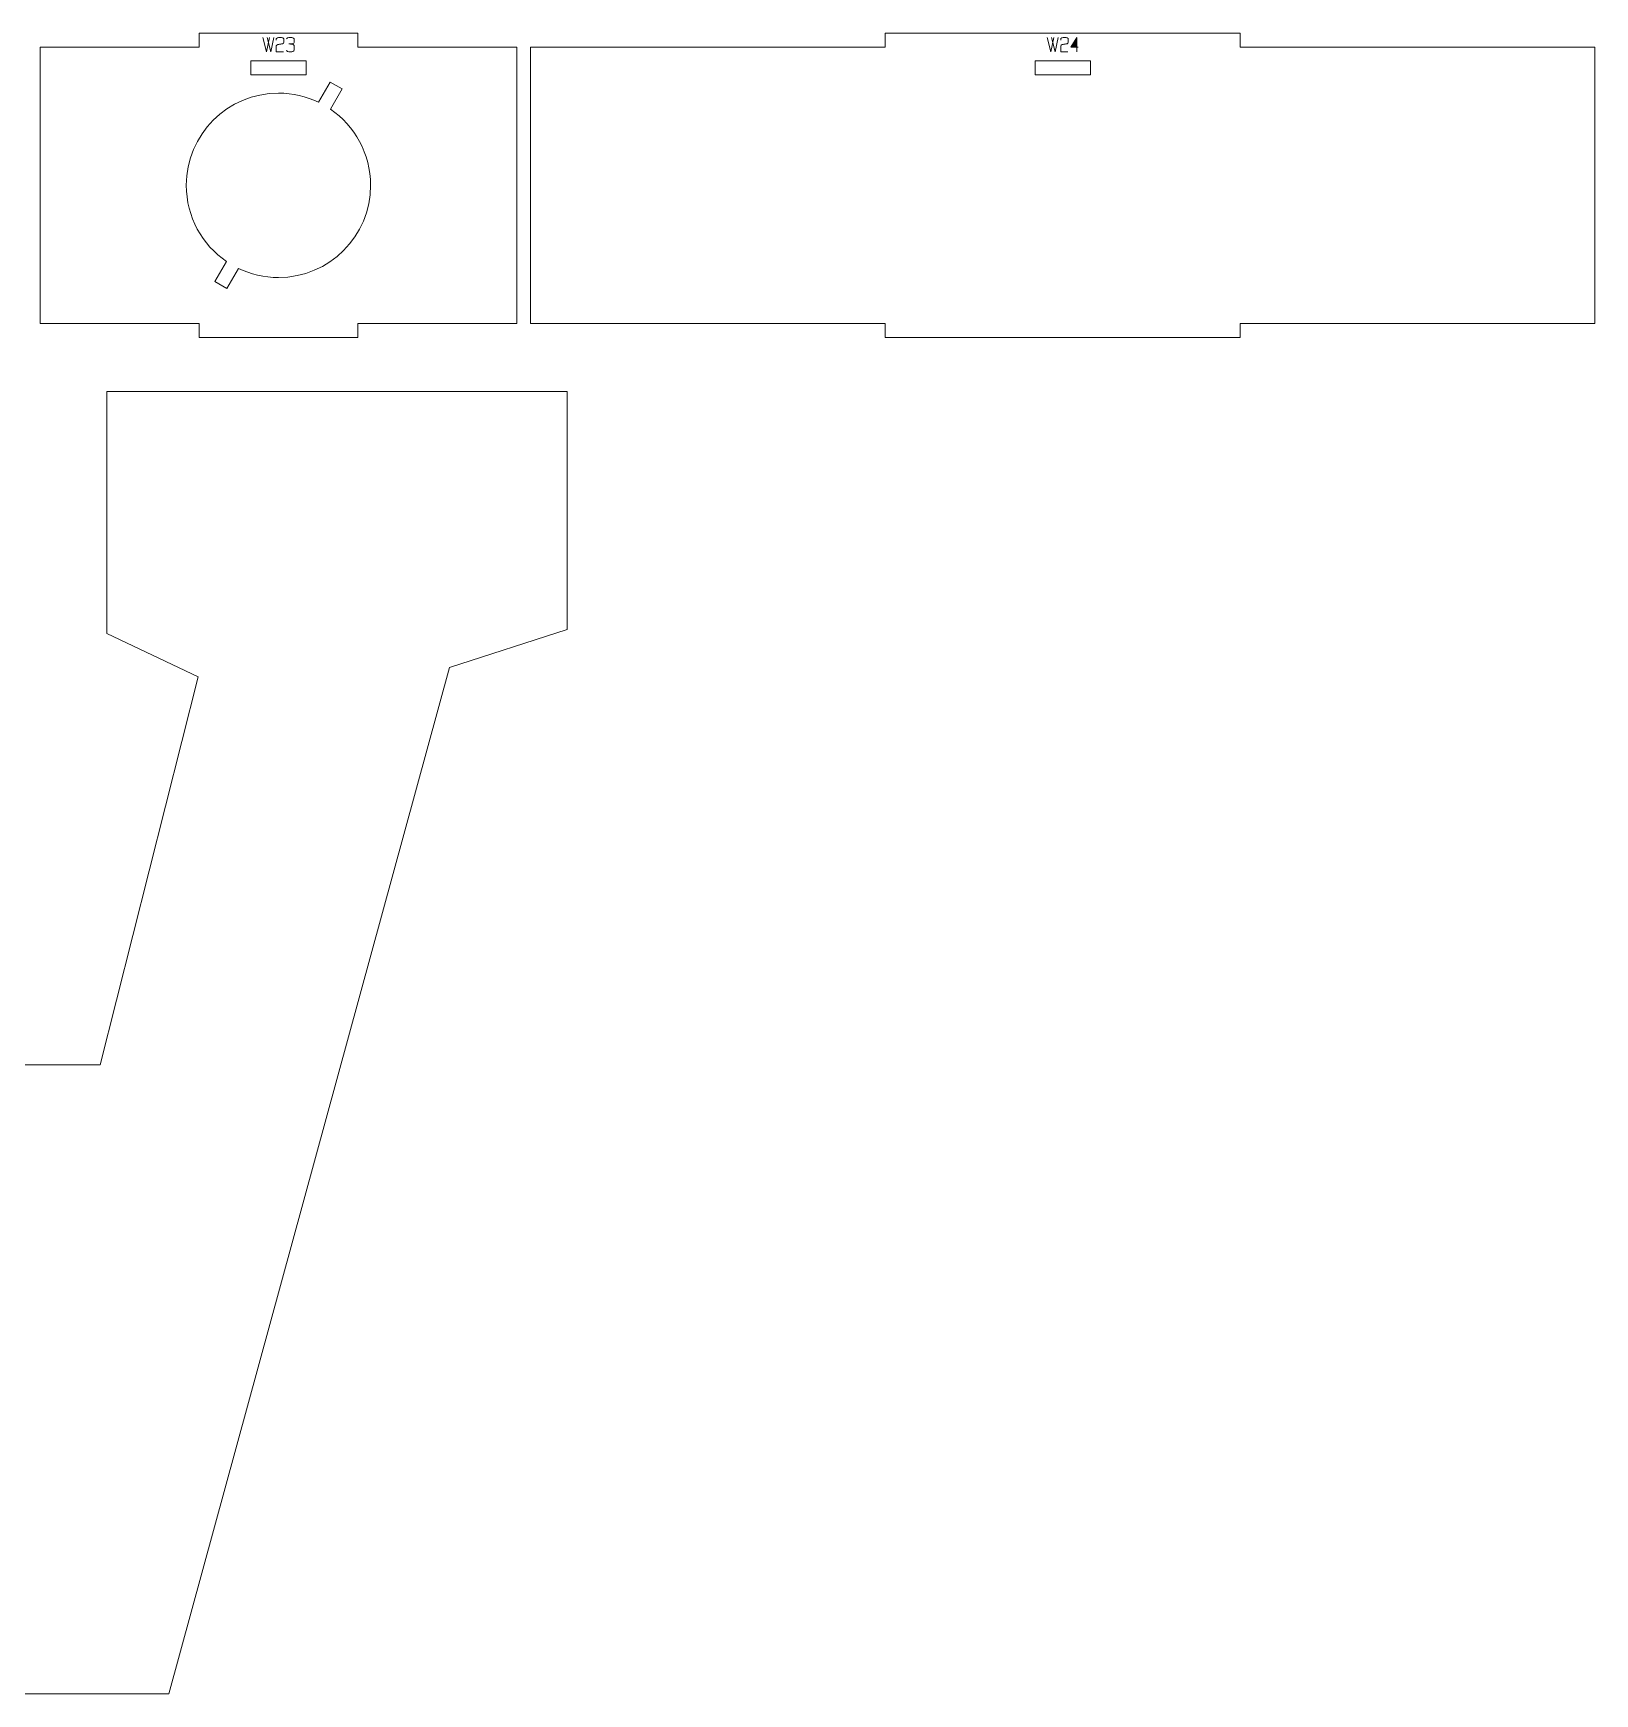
# Model space of a CAD drawing. Header units: centimetres. Extents: x -250 to 250, y -508 to 508.
# Drawn here: x 197.52 to 231.41, y -298.21 to -262.18 of the extents above; entities that cross this region are included whole.
import ezdxf

# ---------------------------------------------------------------- set-up
doc = ezdxf.new("R2010")
doc.units = ezdxf.units.CM
doc.header["$MEASUREMENT"] = 0
doc.layers.add('Capa 1', color=7, linetype='Continuous')

msp = doc.modelspace()

# ---------------------------------------------------------------- hatches: boundary and pattern name
at = {"layer": 'Capa 1', "true_color": 0x3e4095}
h = msp.add_hatch(color=175, dxfattribs=at)
edge = h.paths.add_edge_path()
edge.add_spline(control_points=[(202.49955, -262.27018), (202.49955, -262.27018), (202.57751, -262.58662), (202.57751, -262.58662), (202.57751, -262.58662), (202.64585, -262.27018), (202.64585, -262.27018), (202.64585, -262.27018), (202.64585, -262.27018), (202.64585, -262.27018), (202.64585, -262.27018), (202.57751, -262.58662), (202.57751, -262.58662), (202.57751, -262.58662), (202.49955, -262.27018), (202.49955, -262.27018)], knot_values=[0, 0, 0, 0, 0.2, 0.2, 0.2, 0.4, 0.4, 0.4, 0.6, 0.6, 0.6, 0.8, 0.8, 0.8, 1, 1, 1, 1], degree=3, periodic=1)
h = msp.add_hatch(color=175, dxfattribs=at)
edge = h.paths.add_edge_path()
edge.add_spline(control_points=[(202.59311, -262.27018), (202.59311, -262.27018), (202.67107, -262.58662), (202.67107, -262.58662), (202.67107, -262.58662), (202.7394, -262.27018), (202.7394, -262.27018), (202.7394, -262.27018), (202.7394, -262.27018), (202.7394, -262.27018), (202.7394, -262.27018), (202.67107, -262.58662), (202.67107, -262.58662), (202.67107, -262.58662), (202.59311, -262.27018), (202.59311, -262.27018)], knot_values=[0, 0, 0, 0, 0.2, 0.2, 0.2, 0.4, 0.4, 0.4, 0.6, 0.6, 0.6, 0.8, 0.8, 0.8, 1, 1, 1, 1], degree=3, periodic=1)
h = msp.add_hatch(color=175, dxfattribs=at)
edge = h.paths.add_edge_path()
edge.add_spline(control_points=[(202.7926, -262.58662), (202.7926, -262.58662), (202.7926, -262.45408), (202.7926, -262.45408), (202.79352, -262.44216), (202.80437, -262.43299), (202.82516, -262.42657), (202.83372, -262.42595), (202.8419, -262.42496), (202.8497, -262.42358), (202.85749, -262.42221), (202.86537, -262.42076), (202.87332, -262.41923), (202.88799, -262.41678), (202.89923, -262.41479), (202.90702, -262.41327), (202.91482, -262.41174), (202.92239, -262.40975), (202.92973, -262.4073), (202.94868, -262.40027), (202.95816, -262.39125), (202.95816, -262.38025), (202.95816, -262.38025), (202.95816, -262.30549), (202.95816, -262.30549), (202.95816, -262.29571), (202.95029, -262.28738), (202.93454, -262.2805), (202.9188, -262.27362), (202.89915, -262.27018), (202.87561, -262.27018), (202.85207, -262.27018), (202.83242, -262.27362), (202.81668, -262.2805), (202.80093, -262.28738), (202.79306, -262.29571), (202.79306, -262.30549), (202.79306, -262.30549), (202.79306, -262.32796), (202.79306, -262.32796), (202.79306, -262.32796), (202.79306, -262.30549), (202.79306, -262.30549), (202.79306, -262.29571), (202.80093, -262.28738), (202.81668, -262.2805), (202.83242, -262.27362), (202.85207, -262.27018), (202.87561, -262.27018), (202.89915, -262.27018), (202.9188, -262.27362), (202.93454, -262.2805), (202.95029, -262.28738), (202.95816, -262.29571), (202.95816, -262.30549), (202.95816, -262.30549), (202.95816, -262.38025), (202.95816, -262.38025), (202.95816, -262.39125), (202.94868, -262.40027), (202.92973, -262.4073), (202.92239, -262.40975), (202.91482, -262.41174), (202.90702, -262.41327), (202.89923, -262.41479), (202.88799, -262.41678), (202.87332, -262.41923), (202.86537, -262.42076), (202.85749, -262.42221), (202.8497, -262.42358), (202.8419, -262.42496), (202.83372, -262.42595), (202.82516, -262.42657), (202.80437, -262.43299), (202.79352, -262.44216), (202.7926, -262.45408), (202.7926, -262.45408), (202.7926, -262.58662), (202.7926, -262.58662), (202.7926, -262.58662), (202.94945, -262.58662), (202.94945, -262.58662), (202.94945, -262.58662), (202.7926, -262.58662), (202.7926, -262.58662)], knot_values=[0, 0, 0, 0, 0.03571429, 0.03571429, 0.03571429, 0.07142857, 0.07142857, 0.07142857, 0.10714286, 0.10714286, 0.10714286, 0.14285714, 0.14285714, 0.14285714, 0.17857143, 0.17857143, 0.17857143, 0.21428571, 0.21428571, 0.21428571, 0.25, 0.25, 0.25, 0.28571429, 0.28571429, 0.28571429, 0.32142857, 0.32142857, 0.32142857, 0.35714286, 0.35714286, 0.35714286, 0.39285714, 0.39285714, 0.39285714, 0.42857143, 0.42857143, 0.42857143, 0.46428571, 0.46428571, 0.46428571, 0.5, 0.5, 0.5, 0.53571429, 0.53571429, 0.53571429, 0.57142857, 0.57142857, 0.57142857, 0.60714286, 0.60714286, 0.60714286, 0.64285714, 0.64285714, 0.64285714, 0.67857143, 0.67857143, 0.67857143, 0.71428571, 0.71428571, 0.71428571, 0.75, 0.75, 0.75, 0.78571429, 0.78571429, 0.78571429, 0.82142857, 0.82142857, 0.82142857, 0.85714286, 0.85714286, 0.85714286, 0.89285714, 0.89285714, 0.89285714, 0.92857143, 0.92857143, 0.92857143, 0.96428571, 0.96428571, 0.96428571, 1, 1, 1, 1], degree=3, periodic=1)
h = msp.add_hatch(color=175, dxfattribs=at)
edge = h.paths.add_edge_path()
edge.add_spline(control_points=[(203.09574, -262.58662), (203.0722, -262.58662), (203.05255, -262.58318), (203.03681, -262.5763), (203.02106, -262.56942), (203.01319, -262.56109), (203.01319, -262.55131), (203.01319, -262.56109), (203.02106, -262.56942), (203.03681, -262.5763), (203.05255, -262.58318), (203.0722, -262.58662), (203.09574, -262.58662), (203.11928, -262.58662), (203.13893, -262.58318), (203.15467, -262.5763), (203.17042, -262.56942), (203.17829, -262.56109), (203.17829, -262.55131), (203.17829, -262.55131), (203.17829, -262.44812), (203.17829, -262.44812), (203.17829, -262.43986), (203.17263, -262.43268), (203.16132, -262.42657), (203.15001, -262.42045), (203.11684, -262.41632), (203.0618, -262.41418), (203.11653, -262.41082), (203.1494, -262.40684), (203.1604, -262.40226), (203.17141, -262.39767), (203.17737, -262.39018), (203.17829, -262.37979), (203.17829, -262.37979), (203.17829, -262.30549), (203.17829, -262.30549), (203.17829, -262.29571), (203.17042, -262.28738), (203.15467, -262.2805), (203.13893, -262.27362), (203.11928, -262.27018), (203.09574, -262.27018), (203.0722, -262.27018), (203.05255, -262.27362), (203.03681, -262.2805), (203.02106, -262.28738), (203.01319, -262.29571), (203.01319, -262.30549), (203.01319, -262.29571), (203.02106, -262.28738), (203.03681, -262.2805), (203.05255, -262.27362), (203.0722, -262.27018), (203.09574, -262.27018), (203.11928, -262.27018), (203.13893, -262.27362), (203.15467, -262.2805), (203.17042, -262.28738), (203.17829, -262.29571), (203.17829, -262.30549), (203.17829, -262.30549), (203.17829, -262.37979), (203.17829, -262.37979), (203.17737, -262.39018), (203.17141, -262.39767), (203.1604, -262.40226), (203.1494, -262.40684), (203.11653, -262.41082), (203.0618, -262.41418), (203.11684, -262.41632), (203.15001, -262.42045), (203.16132, -262.42657), (203.17263, -262.43268), (203.17829, -262.43986), (203.17829, -262.44812), (203.17829, -262.44812), (203.17829, -262.55131), (203.17829, -262.55131), (203.17829, -262.56109), (203.17042, -262.56942), (203.15467, -262.5763), (203.13893, -262.58318), (203.11928, -262.58662), (203.09574, -262.58662)], knot_values=[0, 0, 0, 0, 0.03571429, 0.03571429, 0.03571429, 0.07142857, 0.07142857, 0.07142857, 0.10714286, 0.10714286, 0.10714286, 0.14285714, 0.14285714, 0.14285714, 0.17857143, 0.17857143, 0.17857143, 0.21428571, 0.21428571, 0.21428571, 0.25, 0.25, 0.25, 0.28571429, 0.28571429, 0.28571429, 0.32142857, 0.32142857, 0.32142857, 0.35714286, 0.35714286, 0.35714286, 0.39285714, 0.39285714, 0.39285714, 0.42857143, 0.42857143, 0.42857143, 0.46428571, 0.46428571, 0.46428571, 0.5, 0.5, 0.5, 0.53571429, 0.53571429, 0.53571429, 0.57142857, 0.57142857, 0.57142857, 0.60714286, 0.60714286, 0.60714286, 0.64285714, 0.64285714, 0.64285714, 0.67857143, 0.67857143, 0.67857143, 0.71428571, 0.71428571, 0.71428571, 0.75, 0.75, 0.75, 0.78571429, 0.78571429, 0.78571429, 0.82142857, 0.82142857, 0.82142857, 0.85714286, 0.85714286, 0.85714286, 0.89285714, 0.89285714, 0.89285714, 0.92857143, 0.92857143, 0.92857143, 0.96428571, 0.96428571, 0.96428571, 1, 1, 1, 1], degree=3, periodic=1)
h = msp.add_hatch(color=175, dxfattribs=at)
edge = h.paths.add_edge_path()
edge.add_spline(control_points=[(219.52141, -262.27018), (219.52141, -262.27018), (219.59937, -262.58662), (219.59937, -262.58662), (219.59937, -262.58662), (219.66771, -262.27018), (219.66771, -262.27018), (219.66771, -262.27018), (219.66771, -262.27018), (219.66771, -262.27018), (219.66771, -262.27018), (219.59937, -262.58662), (219.59937, -262.58662), (219.59937, -262.58662), (219.52141, -262.27018), (219.52141, -262.27018)], knot_values=[0, 0, 0, 0, 0.2, 0.2, 0.2, 0.4, 0.4, 0.4, 0.6, 0.6, 0.6, 0.8, 0.8, 0.8, 1, 1, 1, 1], degree=3, periodic=1)
h = msp.add_hatch(color=175, dxfattribs=at)
edge = h.paths.add_edge_path()
edge.add_spline(control_points=[(219.61497, -262.27018), (219.61497, -262.27018), (219.69293, -262.58662), (219.69293, -262.58662), (219.69293, -262.58662), (219.76126, -262.27018), (219.76126, -262.27018), (219.76126, -262.27018), (219.76126, -262.27018), (219.76126, -262.27018), (219.76126, -262.27018), (219.69293, -262.58662), (219.69293, -262.58662), (219.69293, -262.58662), (219.61497, -262.27018), (219.61497, -262.27018)], knot_values=[0, 0, 0, 0, 0.2, 0.2, 0.2, 0.4, 0.4, 0.4, 0.6, 0.6, 0.6, 0.8, 0.8, 0.8, 1, 1, 1, 1], degree=3, periodic=1)
h = msp.add_hatch(color=175, dxfattribs=at)
edge = h.paths.add_edge_path()
edge.add_spline(control_points=[(219.81446, -262.58662), (219.81446, -262.58662), (219.81446, -262.45408), (219.81446, -262.45408), (219.81538, -262.44216), (219.82623, -262.43299), (219.84702, -262.42657), (219.85558, -262.42595), (219.86376, -262.42496), (219.87156, -262.42358), (219.87935, -262.42221), (219.88723, -262.42076), (219.89518, -262.41923), (219.90985, -262.41678), (219.92109, -262.41479), (219.92888, -262.41327), (219.93668, -262.41174), (219.94425, -262.40975), (219.95159, -262.4073), (219.97054, -262.40027), (219.98002, -262.39125), (219.98002, -262.38025), (219.98002, -262.38025), (219.98002, -262.30549), (219.98002, -262.30549), (219.98002, -262.29571), (219.97215, -262.28738), (219.9564, -262.2805), (219.94066, -262.27362), (219.92101, -262.27018), (219.89747, -262.27018), (219.87393, -262.27018), (219.85428, -262.27362), (219.83854, -262.2805), (219.82279, -262.28738), (219.81492, -262.29571), (219.81492, -262.30549), (219.81492, -262.30549), (219.81492, -262.32796), (219.81492, -262.32796), (219.81492, -262.32796), (219.81492, -262.30549), (219.81492, -262.30549), (219.81492, -262.29571), (219.82279, -262.28738), (219.83854, -262.2805), (219.85428, -262.27362), (219.87393, -262.27018), (219.89747, -262.27018), (219.92101, -262.27018), (219.94066, -262.27362), (219.9564, -262.2805), (219.97215, -262.28738), (219.98002, -262.29571), (219.98002, -262.30549), (219.98002, -262.30549), (219.98002, -262.38025), (219.98002, -262.38025), (219.98002, -262.39125), (219.97054, -262.40027), (219.95159, -262.4073), (219.94425, -262.40975), (219.93668, -262.41174), (219.92888, -262.41327), (219.92109, -262.41479), (219.90985, -262.41678), (219.89518, -262.41923), (219.88723, -262.42076), (219.87935, -262.42221), (219.87156, -262.42358), (219.86376, -262.42496), (219.85558, -262.42595), (219.84702, -262.42657), (219.82623, -262.43299), (219.81538, -262.44216), (219.81446, -262.45408), (219.81446, -262.45408), (219.81446, -262.58662), (219.81446, -262.58662), (219.81446, -262.58662), (219.97131, -262.58662), (219.97131, -262.58662), (219.97131, -262.58662), (219.81446, -262.58662), (219.81446, -262.58662)], knot_values=[0, 0, 0, 0, 0.03571429, 0.03571429, 0.03571429, 0.07142857, 0.07142857, 0.07142857, 0.10714286, 0.10714286, 0.10714286, 0.14285714, 0.14285714, 0.14285714, 0.17857143, 0.17857143, 0.17857143, 0.21428571, 0.21428571, 0.21428571, 0.25, 0.25, 0.25, 0.28571429, 0.28571429, 0.28571429, 0.32142857, 0.32142857, 0.32142857, 0.35714286, 0.35714286, 0.35714286, 0.39285714, 0.39285714, 0.39285714, 0.42857143, 0.42857143, 0.42857143, 0.46428571, 0.46428571, 0.46428571, 0.5, 0.5, 0.5, 0.53571429, 0.53571429, 0.53571429, 0.57142857, 0.57142857, 0.57142857, 0.60714286, 0.60714286, 0.60714286, 0.64285714, 0.64285714, 0.64285714, 0.67857143, 0.67857143, 0.67857143, 0.71428571, 0.71428571, 0.71428571, 0.75, 0.75, 0.75, 0.78571429, 0.78571429, 0.78571429, 0.82142857, 0.82142857, 0.82142857, 0.85714286, 0.85714286, 0.85714286, 0.89285714, 0.89285714, 0.89285714, 0.92857143, 0.92857143, 0.92857143, 0.96428571, 0.96428571, 0.96428571, 1, 1, 1, 1], degree=3, periodic=1)
h = msp.add_hatch(color=175, dxfattribs=at)
edge = h.paths.add_edge_path()
edge.add_spline(control_points=[(220.16484, -262.48206), (220.16484, -262.48206), (220.16484, -262.26972), (220.16484, -262.26972), (220.16484, -262.26972), (220.03505, -262.48206), (220.03505, -262.48206), (220.03505, -262.48206), (220.16484, -262.48206), (220.16484, -262.48206)], knot_values=[0, 0, 0, 0, 0.33333333, 0.33333333, 0.33333333, 0.66666667, 0.66666667, 0.66666667, 1, 1, 1, 1], degree=3, periodic=1)
h = msp.add_hatch(color=175, dxfattribs=at)
edge = h.paths.add_edge_path()
edge.add_spline(control_points=[(220.16484, -262.48206), (220.16484, -262.48206), (220.16484, -262.58662), (220.16484, -262.58662), (220.16484, -262.58662), (220.16484, -262.48206), (220.16484, -262.48206), (220.16484, -262.48206), (220.03505, -262.48206), (220.03505, -262.48206), (220.03505, -262.48206), (220.16484, -262.26972), (220.16484, -262.26972), (220.16484, -262.26972), (220.16484, -262.48206), (220.16484, -262.48206), (220.16484, -262.48206), (220.19465, -262.48206), (220.19465, -262.48206), (220.19465, -262.48206), (220.16484, -262.48206), (220.16484, -262.48206)], knot_values=[0, 0, 0, 0, 0.14285714, 0.14285714, 0.14285714, 0.28571429, 0.28571429, 0.28571429, 0.42857143, 0.42857143, 0.42857143, 0.57142857, 0.57142857, 0.57142857, 0.71428571, 0.71428571, 0.71428571, 0.85714286, 0.85714286, 0.85714286, 1, 1, 1, 1], degree=3, periodic=1)

# ---------------------------------------------------------------- linework, layer by layer
at = {"layer": 'Capa 1', "color": 240, "lineweight": 20}
for points, knots in [([(197.66694, -262.48022), (197.66694, -262.48022), (197.66694, -268.48022), (197.66694, -268.48022), (197.66694, -268.48022), (201.11493, -268.48022), (201.11493, -268.48022), (201.11493, -268.48022), (201.11493, -268.78022), (201.11493, -268.78022), (201.11493, -268.78022), (204.56292, -268.78022), (204.56292, -268.78022), (204.56292, -268.78022), (204.56292, -268.48022), (204.56292, -268.48022), (204.56292, -268.48022), (208.01091, -268.48022), (208.01091, -268.48022), (208.01091, -268.48022), (208.01091, -262.48022), (208.01091, -262.48022), (208.01091, -262.48022), (204.56292, -262.48022), (204.56292, -262.48022), (204.56292, -262.48022), (204.56292, -262.18022), (204.56292, -262.18022), (204.56292, -262.18022), (201.11493, -262.18022), (201.11493, -262.18022), (201.11493, -262.18022), (201.11493, -262.48022), (201.11493, -262.48022), (201.11493, -262.48022), (197.66694, -262.48022), (197.66694, -262.48022)], [0, 0, 0, 0, 0.08333333, 0.08333333, 0.08333333, 0.16666667, 0.16666667, 0.16666667, 0.25, 0.25, 0.25, 0.33333333, 0.33333333, 0.33333333, 0.41666667, 0.41666667, 0.41666667, 0.5, 0.5, 0.5, 0.58333333, 0.58333333, 0.58333333, 0.66666667, 0.66666667, 0.66666667, 0.75, 0.75, 0.75, 0.83333333, 0.83333333, 0.83333333, 0.91666667, 0.91666667, 0.91666667, 1, 1, 1, 1]), ([(208.31091, -262.48022), (208.31091, -262.48022), (208.31091, -268.48022), (208.31091, -268.48022), (208.31091, -268.48022), (216.00899, -268.48022), (216.00899, -268.48022), (216.00899, -268.48022), (216.00899, -268.78022), (216.00899, -268.78022), (216.00899, -268.78022), (223.70708, -268.78022), (223.70708, -268.78022), (223.70708, -268.78022), (223.70708, -268.48022), (223.70708, -268.48022), (223.70708, -268.48022), (231.40516, -268.48022), (231.40516, -268.48022), (231.40516, -268.48022), (231.40516, -262.48022), (231.40516, -262.48022), (231.40516, -262.48022), (223.70708, -262.48022), (223.70708, -262.48022), (223.70708, -262.48022), (223.70708, -262.18022), (223.70708, -262.18022), (223.70708, -262.18022), (216.00899, -262.18022), (216.00899, -262.18022), (216.00899, -262.18022), (216.00899, -262.48022), (216.00899, -262.48022), (216.00899, -262.48022), (208.31091, -262.48022), (208.31091, -262.48022)], [0, 0, 0, 0, 0.08333333, 0.08333333, 0.08333333, 0.16666667, 0.16666667, 0.16666667, 0.25, 0.25, 0.25, 0.33333333, 0.33333333, 0.33333333, 0.41666667, 0.41666667, 0.41666667, 0.5, 0.5, 0.5, 0.58333333, 0.58333333, 0.58333333, 0.66666667, 0.66666667, 0.66666667, 0.75, 0.75, 0.75, 0.83333333, 0.83333333, 0.83333333, 0.91666667, 0.91666667, 0.91666667, 1, 1, 1, 1]), ([(202.23892, -263.08), (202.23892, -263.08), (203.43892, -263.08), (203.43892, -263.08), (203.43892, -263.08), (203.43892, -262.78), (203.43892, -262.78), (203.43892, -262.78), (202.23892, -262.78), (202.23892, -262.78), (202.23892, -262.78), (202.23892, -263.08), (202.23892, -263.08)], [0, 0, 0, 0, 0.25, 0.25, 0.25, 0.5, 0.5, 0.5, 0.75, 0.75, 0.75, 1, 1, 1, 1]), ([(219.25803, -263.08), (219.25803, -263.08), (220.45803, -263.08), (220.45803, -263.08), (220.45803, -263.08), (220.45803, -262.78), (220.45803, -262.78), (220.45803, -262.78), (219.25803, -262.78), (219.25803, -262.78), (219.25803, -262.78), (219.25803, -263.08), (219.25803, -263.08)], [0, 0, 0, 0, 0.25, 0.25, 0.25, 0.5, 0.5, 0.5, 0.75, 0.75, 0.75, 1, 1, 1, 1]), ([(202.83892, -263.48022), (203.14975, -263.48022), (203.44401, -263.55113), (203.70643, -263.67765), (203.70643, -263.67765), (203.95902, -263.24016), (203.95902, -263.24016), (203.95902, -263.24016), (204.21882, -263.39016), (204.21882, -263.39016), (204.21882, -263.39016), (203.96605, -263.82797), (203.96605, -263.82797), (204.49301, -264.18815), (204.83892, -264.79375), (204.83892, -265.48022), (204.83892, -266.58479), (203.94349, -267.48022), (202.83892, -267.48022), (202.52809, -267.48022), (202.23381, -267.40933), (201.97141, -267.28279), (201.97141, -267.28279), (201.71882, -267.72028), (201.71882, -267.72028), (201.71882, -267.72028), (201.45902, -267.57028), (201.45902, -267.57028), (201.45902, -267.57028), (201.71179, -267.13247), (201.71179, -267.13247), (201.18483, -266.77229), (200.83892, -266.16669), (200.83892, -265.48022), (200.83892, -264.37565), (201.73435, -263.48022), (202.83892, -263.48022)], [0, 0, 0, 0, 0.08333333, 0.08333333, 0.08333333, 0.16666667, 0.16666667, 0.16666667, 0.25, 0.25, 0.25, 0.33333333, 0.33333333, 0.33333333, 0.41666667, 0.41666667, 0.41666667, 0.5, 0.5, 0.5, 0.58333333, 0.58333333, 0.58333333, 0.66666667, 0.66666667, 0.66666667, 0.75, 0.75, 0.75, 0.83333333, 0.83333333, 0.83333333, 0.91666667, 0.91666667, 0.91666667, 1, 1, 1, 1])]:
    msp.add_open_spline(points, degree=3, knots=knots, dxfattribs=at)
at = {"layer": 'Capa 1', "color": 114, "lineweight": 9}
for points, knots in [([(202.49955, -262.27018), (202.49955, -262.27018), (202.57751, -262.58662), (202.57751, -262.58662), (202.57751, -262.58662), (202.64585, -262.27018), (202.64585, -262.27018), (202.64585, -262.27018), (202.64585, -262.27018), (202.64585, -262.27018), (202.64585, -262.27018), (202.57751, -262.58662), (202.57751, -262.58662), (202.57751, -262.58662), (202.49955, -262.27018), (202.49955, -262.27018)], [0, 0, 0, 0, 0.2, 0.2, 0.2, 0.4, 0.4, 0.4, 0.6, 0.6, 0.6, 0.8, 0.8, 0.8, 1, 1, 1, 1]), ([(202.59311, -262.27018), (202.59311, -262.27018), (202.67107, -262.58662), (202.67107, -262.58662), (202.67107, -262.58662), (202.7394, -262.27018), (202.7394, -262.27018), (202.7394, -262.27018), (202.7394, -262.27018), (202.7394, -262.27018), (202.7394, -262.27018), (202.67107, -262.58662), (202.67107, -262.58662), (202.67107, -262.58662), (202.59311, -262.27018), (202.59311, -262.27018)], [0, 0, 0, 0, 0.2, 0.2, 0.2, 0.4, 0.4, 0.4, 0.6, 0.6, 0.6, 0.8, 0.8, 0.8, 1, 1, 1, 1]), ([(202.7926, -262.58662), (202.7926, -262.58662), (202.7926, -262.45408), (202.7926, -262.45408), (202.79352, -262.44216), (202.80437, -262.43299), (202.82516, -262.42657), (202.83372, -262.42595), (202.8419, -262.42496), (202.8497, -262.42358), (202.85749, -262.42221), (202.86537, -262.42076), (202.87332, -262.41923), (202.88799, -262.41678), (202.89923, -262.41479), (202.90702, -262.41327), (202.91482, -262.41174), (202.92239, -262.40975), (202.92973, -262.4073), (202.94868, -262.40027), (202.95816, -262.39125), (202.95816, -262.38025), (202.95816, -262.38025), (202.95816, -262.30549), (202.95816, -262.30549), (202.95816, -262.29571), (202.95029, -262.28738), (202.93454, -262.2805), (202.9188, -262.27362), (202.89915, -262.27018), (202.87561, -262.27018), (202.85207, -262.27018), (202.83242, -262.27362), (202.81668, -262.2805), (202.80093, -262.28738), (202.79306, -262.29571), (202.79306, -262.30549), (202.79306, -262.30549), (202.79306, -262.32796), (202.79306, -262.32796), (202.79306, -262.32796), (202.79306, -262.30549), (202.79306, -262.30549), (202.79306, -262.29571), (202.80093, -262.28738), (202.81668, -262.2805), (202.83242, -262.27362), (202.85207, -262.27018), (202.87561, -262.27018), (202.89915, -262.27018), (202.9188, -262.27362), (202.93454, -262.2805), (202.95029, -262.28738), (202.95816, -262.29571), (202.95816, -262.30549), (202.95816, -262.30549), (202.95816, -262.38025), (202.95816, -262.38025), (202.95816, -262.39125), (202.94868, -262.40027), (202.92973, -262.4073), (202.92239, -262.40975), (202.91482, -262.41174), (202.90702, -262.41327), (202.89923, -262.41479), (202.88799, -262.41678), (202.87332, -262.41923), (202.86537, -262.42076), (202.85749, -262.42221), (202.8497, -262.42358), (202.8419, -262.42496), (202.83372, -262.42595), (202.82516, -262.42657), (202.80437, -262.43299), (202.79352, -262.44216), (202.7926, -262.45408), (202.7926, -262.45408), (202.7926, -262.58662), (202.7926, -262.58662), (202.7926, -262.58662), (202.94945, -262.58662), (202.94945, -262.58662), (202.94945, -262.58662), (202.7926, -262.58662), (202.7926, -262.58662)], [0, 0, 0, 0, 0.03571429, 0.03571429, 0.03571429, 0.07142857, 0.07142857, 0.07142857, 0.10714286, 0.10714286, 0.10714286, 0.14285714, 0.14285714, 0.14285714, 0.17857143, 0.17857143, 0.17857143, 0.21428571, 0.21428571, 0.21428571, 0.25, 0.25, 0.25, 0.28571429, 0.28571429, 0.28571429, 0.32142857, 0.32142857, 0.32142857, 0.35714286, 0.35714286, 0.35714286, 0.39285714, 0.39285714, 0.39285714, 0.42857143, 0.42857143, 0.42857143, 0.46428571, 0.46428571, 0.46428571, 0.5, 0.5, 0.5, 0.53571429, 0.53571429, 0.53571429, 0.57142857, 0.57142857, 0.57142857, 0.60714286, 0.60714286, 0.60714286, 0.64285714, 0.64285714, 0.64285714, 0.67857143, 0.67857143, 0.67857143, 0.71428571, 0.71428571, 0.71428571, 0.75, 0.75, 0.75, 0.78571429, 0.78571429, 0.78571429, 0.82142857, 0.82142857, 0.82142857, 0.85714286, 0.85714286, 0.85714286, 0.89285714, 0.89285714, 0.89285714, 0.92857143, 0.92857143, 0.92857143, 0.96428571, 0.96428571, 0.96428571, 1, 1, 1, 1]), ([(203.09574, -262.58662), (203.0722, -262.58662), (203.05255, -262.58318), (203.03681, -262.5763), (203.02106, -262.56942), (203.01319, -262.56109), (203.01319, -262.55131), (203.01319, -262.56109), (203.02106, -262.56942), (203.03681, -262.5763), (203.05255, -262.58318), (203.0722, -262.58662), (203.09574, -262.58662), (203.11928, -262.58662), (203.13893, -262.58318), (203.15467, -262.5763), (203.17042, -262.56942), (203.17829, -262.56109), (203.17829, -262.55131), (203.17829, -262.55131), (203.17829, -262.44812), (203.17829, -262.44812), (203.17829, -262.43986), (203.17263, -262.43268), (203.16132, -262.42657), (203.15001, -262.42045), (203.11684, -262.41632), (203.0618, -262.41418), (203.11653, -262.41082), (203.1494, -262.40684), (203.1604, -262.40226), (203.17141, -262.39767), (203.17737, -262.39018), (203.17829, -262.37979), (203.17829, -262.37979), (203.17829, -262.30549), (203.17829, -262.30549), (203.17829, -262.29571), (203.17042, -262.28738), (203.15467, -262.2805), (203.13893, -262.27362), (203.11928, -262.27018), (203.09574, -262.27018), (203.0722, -262.27018), (203.05255, -262.27362), (203.03681, -262.2805), (203.02106, -262.28738), (203.01319, -262.29571), (203.01319, -262.30549), (203.01319, -262.29571), (203.02106, -262.28738), (203.03681, -262.2805), (203.05255, -262.27362), (203.0722, -262.27018), (203.09574, -262.27018), (203.11928, -262.27018), (203.13893, -262.27362), (203.15467, -262.2805), (203.17042, -262.28738), (203.17829, -262.29571), (203.17829, -262.30549), (203.17829, -262.30549), (203.17829, -262.37979), (203.17829, -262.37979), (203.17737, -262.39018), (203.17141, -262.39767), (203.1604, -262.40226), (203.1494, -262.40684), (203.11653, -262.41082), (203.0618, -262.41418), (203.11684, -262.41632), (203.15001, -262.42045), (203.16132, -262.42657), (203.17263, -262.43268), (203.17829, -262.43986), (203.17829, -262.44812), (203.17829, -262.44812), (203.17829, -262.55131), (203.17829, -262.55131), (203.17829, -262.56109), (203.17042, -262.56942), (203.15467, -262.5763), (203.13893, -262.58318), (203.11928, -262.58662), (203.09574, -262.58662)], [0, 0, 0, 0, 0.03571429, 0.03571429, 0.03571429, 0.07142857, 0.07142857, 0.07142857, 0.10714286, 0.10714286, 0.10714286, 0.14285714, 0.14285714, 0.14285714, 0.17857143, 0.17857143, 0.17857143, 0.21428571, 0.21428571, 0.21428571, 0.25, 0.25, 0.25, 0.28571429, 0.28571429, 0.28571429, 0.32142857, 0.32142857, 0.32142857, 0.35714286, 0.35714286, 0.35714286, 0.39285714, 0.39285714, 0.39285714, 0.42857143, 0.42857143, 0.42857143, 0.46428571, 0.46428571, 0.46428571, 0.5, 0.5, 0.5, 0.53571429, 0.53571429, 0.53571429, 0.57142857, 0.57142857, 0.57142857, 0.60714286, 0.60714286, 0.60714286, 0.64285714, 0.64285714, 0.64285714, 0.67857143, 0.67857143, 0.67857143, 0.71428571, 0.71428571, 0.71428571, 0.75, 0.75, 0.75, 0.78571429, 0.78571429, 0.78571429, 0.82142857, 0.82142857, 0.82142857, 0.85714286, 0.85714286, 0.85714286, 0.89285714, 0.89285714, 0.89285714, 0.92857143, 0.92857143, 0.92857143, 0.96428571, 0.96428571, 0.96428571, 1, 1, 1, 1]), ([(219.52141, -262.27018), (219.52141, -262.27018), (219.59937, -262.58662), (219.59937, -262.58662), (219.59937, -262.58662), (219.66771, -262.27018), (219.66771, -262.27018), (219.66771, -262.27018), (219.66771, -262.27018), (219.66771, -262.27018), (219.66771, -262.27018), (219.59937, -262.58662), (219.59937, -262.58662), (219.59937, -262.58662), (219.52141, -262.27018), (219.52141, -262.27018)], [0, 0, 0, 0, 0.2, 0.2, 0.2, 0.4, 0.4, 0.4, 0.6, 0.6, 0.6, 0.8, 0.8, 0.8, 1, 1, 1, 1]), ([(219.61497, -262.27018), (219.61497, -262.27018), (219.69293, -262.58662), (219.69293, -262.58662), (219.69293, -262.58662), (219.76126, -262.27018), (219.76126, -262.27018), (219.76126, -262.27018), (219.76126, -262.27018), (219.76126, -262.27018), (219.76126, -262.27018), (219.69293, -262.58662), (219.69293, -262.58662), (219.69293, -262.58662), (219.61497, -262.27018), (219.61497, -262.27018)], [0, 0, 0, 0, 0.2, 0.2, 0.2, 0.4, 0.4, 0.4, 0.6, 0.6, 0.6, 0.8, 0.8, 0.8, 1, 1, 1, 1]), ([(219.81446, -262.58662), (219.81446, -262.58662), (219.81446, -262.45408), (219.81446, -262.45408), (219.81538, -262.44216), (219.82623, -262.43299), (219.84702, -262.42657), (219.85558, -262.42595), (219.86376, -262.42496), (219.87156, -262.42358), (219.87935, -262.42221), (219.88723, -262.42076), (219.89518, -262.41923), (219.90985, -262.41678), (219.92109, -262.41479), (219.92888, -262.41327), (219.93668, -262.41174), (219.94425, -262.40975), (219.95159, -262.4073), (219.97054, -262.40027), (219.98002, -262.39125), (219.98002, -262.38025), (219.98002, -262.38025), (219.98002, -262.30549), (219.98002, -262.30549), (219.98002, -262.29571), (219.97215, -262.28738), (219.9564, -262.2805), (219.94066, -262.27362), (219.92101, -262.27018), (219.89747, -262.27018), (219.87393, -262.27018), (219.85428, -262.27362), (219.83854, -262.2805), (219.82279, -262.28738), (219.81492, -262.29571), (219.81492, -262.30549), (219.81492, -262.30549), (219.81492, -262.32796), (219.81492, -262.32796), (219.81492, -262.32796), (219.81492, -262.30549), (219.81492, -262.30549), (219.81492, -262.29571), (219.82279, -262.28738), (219.83854, -262.2805), (219.85428, -262.27362), (219.87393, -262.27018), (219.89747, -262.27018), (219.92101, -262.27018), (219.94066, -262.27362), (219.9564, -262.2805), (219.97215, -262.28738), (219.98002, -262.29571), (219.98002, -262.30549), (219.98002, -262.30549), (219.98002, -262.38025), (219.98002, -262.38025), (219.98002, -262.39125), (219.97054, -262.40027), (219.95159, -262.4073), (219.94425, -262.40975), (219.93668, -262.41174), (219.92888, -262.41327), (219.92109, -262.41479), (219.90985, -262.41678), (219.89518, -262.41923), (219.88723, -262.42076), (219.87935, -262.42221), (219.87156, -262.42358), (219.86376, -262.42496), (219.85558, -262.42595), (219.84702, -262.42657), (219.82623, -262.43299), (219.81538, -262.44216), (219.81446, -262.45408), (219.81446, -262.45408), (219.81446, -262.58662), (219.81446, -262.58662), (219.81446, -262.58662), (219.97131, -262.58662), (219.97131, -262.58662), (219.97131, -262.58662), (219.81446, -262.58662), (219.81446, -262.58662)], [0, 0, 0, 0, 0.03571429, 0.03571429, 0.03571429, 0.07142857, 0.07142857, 0.07142857, 0.10714286, 0.10714286, 0.10714286, 0.14285714, 0.14285714, 0.14285714, 0.17857143, 0.17857143, 0.17857143, 0.21428571, 0.21428571, 0.21428571, 0.25, 0.25, 0.25, 0.28571429, 0.28571429, 0.28571429, 0.32142857, 0.32142857, 0.32142857, 0.35714286, 0.35714286, 0.35714286, 0.39285714, 0.39285714, 0.39285714, 0.42857143, 0.42857143, 0.42857143, 0.46428571, 0.46428571, 0.46428571, 0.5, 0.5, 0.5, 0.53571429, 0.53571429, 0.53571429, 0.57142857, 0.57142857, 0.57142857, 0.60714286, 0.60714286, 0.60714286, 0.64285714, 0.64285714, 0.64285714, 0.67857143, 0.67857143, 0.67857143, 0.71428571, 0.71428571, 0.71428571, 0.75, 0.75, 0.75, 0.78571429, 0.78571429, 0.78571429, 0.82142857, 0.82142857, 0.82142857, 0.85714286, 0.85714286, 0.85714286, 0.89285714, 0.89285714, 0.89285714, 0.92857143, 0.92857143, 0.92857143, 0.96428571, 0.96428571, 0.96428571, 1, 1, 1, 1]), ([(220.16484, -262.48206), (220.16484, -262.48206), (220.16484, -262.26972), (220.16484, -262.26972), (220.16484, -262.26972), (220.03505, -262.48206), (220.03505, -262.48206), (220.03505, -262.48206), (220.16484, -262.48206), (220.16484, -262.48206)], [0, 0, 0, 0, 0.33333333, 0.33333333, 0.33333333, 0.66666667, 0.66666667, 0.66666667, 1, 1, 1, 1]), ([(220.16484, -262.48206), (220.16484, -262.48206), (220.16484, -262.58662), (220.16484, -262.58662), (220.16484, -262.58662), (220.16484, -262.48206), (220.16484, -262.48206), (220.16484, -262.48206), (220.03505, -262.48206), (220.03505, -262.48206), (220.03505, -262.48206), (220.16484, -262.26972), (220.16484, -262.26972), (220.16484, -262.26972), (220.16484, -262.48206), (220.16484, -262.48206), (220.16484, -262.48206), (220.19465, -262.48206), (220.19465, -262.48206), (220.19465, -262.48206), (220.16484, -262.48206), (220.16484, -262.48206)], [0, 0, 0, 0, 0.14285714, 0.14285714, 0.14285714, 0.28571429, 0.28571429, 0.28571429, 0.42857143, 0.42857143, 0.42857143, 0.57142857, 0.57142857, 0.57142857, 0.71428571, 0.71428571, 0.71428571, 0.85714286, 0.85714286, 0.85714286, 1, 1, 1, 1]), ([(206.55384, -275.93808), (206.55384, -275.93808), (200.4568, -298.20738), (200.4568, -298.20738), (200.4568, -298.20738), (190.14996, -298.20738), (190.14996, -298.20738), (190.14996, -298.20738), (187.40287, -287.9603), (187.40287, -287.9603), (187.40287, -287.9603), (184.59196, -287.9603), (184.59196, -287.9603), (184.59196, -287.9603), (181.67045, -298.20738), (181.67045, -298.20738), (181.67045, -298.20738), (170.66638, -298.20738), (170.66638, -298.20738), (170.66638, -298.20738), (164.95994, -275.94355), (164.95994, -275.94355), (164.95994, -275.94355), (162.4462, -275.11937), (162.4462, -275.11937), (162.4462, -275.11937), (162.4462, -269.95301), (162.4462, -269.95301), (162.4462, -269.95301), (175.35175, -269.95301), (175.35175, -269.95301), (175.35175, -269.95301), (175.35175, -275.08149), (175.35175, -275.08149), (175.35175, -275.08149), (173.19078, -276.16197), (173.19078, -276.16197), (173.19078, -276.16197), (177.7892, -293.26585), (177.7892, -293.26585), (177.7892, -293.26585), (182.45548, -276.11868), (182.45548, -276.11868), (182.45548, -276.11868), (180.23686, -275.1746), (180.23686, -275.1746), (180.23686, -275.1746), (180.23686, -269.95301), (180.23686, -269.95301), (180.23686, -269.95301), (194.23253, -269.95301), (194.23253, -269.95301), (194.23253, -269.95301), (194.23253, -275.16527), (194.23253, -275.16527), (194.23253, -275.16527), (191.91576, -276.11089), (191.91576, -276.11089), (191.91576, -276.11089), (194.31504, -284.56054), (194.31504, -284.56054), (194.31504, -284.56054), (198.96788, -284.56054), (198.96788, -284.56054), (198.96788, -284.56054), (201.09806, -276.1437), (201.09806, -276.1437), (201.09806, -276.1437), (199.11764, -275.20064), (199.11764, -275.20064), (199.11764, -275.20064), (199.11764, -269.95301), (199.11764, -269.95301), (199.11764, -269.95301), (209.10169, -269.95301), (209.10169, -269.95301), (209.10169, -269.95301), (209.10169, -275.11618), (209.10169, -275.11618), (209.10169, -275.11618), (206.55384, -275.93808), (206.55384, -275.93808)], [0, 0, 0, 0, 0.03703704, 0.03703704, 0.03703704, 0.07407407, 0.07407407, 0.07407407, 0.11111111, 0.11111111, 0.11111111, 0.14814815, 0.14814815, 0.14814815, 0.18518519, 0.18518519, 0.18518519, 0.22222222, 0.22222222, 0.22222222, 0.25925926, 0.25925926, 0.25925926, 0.2962963, 0.2962963, 0.2962963, 0.33333333, 0.33333333, 0.33333333, 0.37037037, 0.37037037, 0.37037037, 0.40740741, 0.40740741, 0.40740741, 0.44444444, 0.44444444, 0.44444444, 0.48148148, 0.48148148, 0.48148148, 0.51851852, 0.51851852, 0.51851852, 0.55555556, 0.55555556, 0.55555556, 0.59259259, 0.59259259, 0.59259259, 0.62962963, 0.62962963, 0.62962963, 0.66666667, 0.66666667, 0.66666667, 0.7037037, 0.7037037, 0.7037037, 0.74074074, 0.74074074, 0.74074074, 0.77777778, 0.77777778, 0.77777778, 0.81481481, 0.81481481, 0.81481481, 0.85185185, 0.85185185, 0.85185185, 0.88888889, 0.88888889, 0.88888889, 0.92592593, 0.92592593, 0.92592593, 0.96296296, 0.96296296, 0.96296296, 1, 1, 1, 1])]:
    msp.add_open_spline(points, degree=3, knots=knots, dxfattribs=at)

doc.saveas('drawing.dxf')
